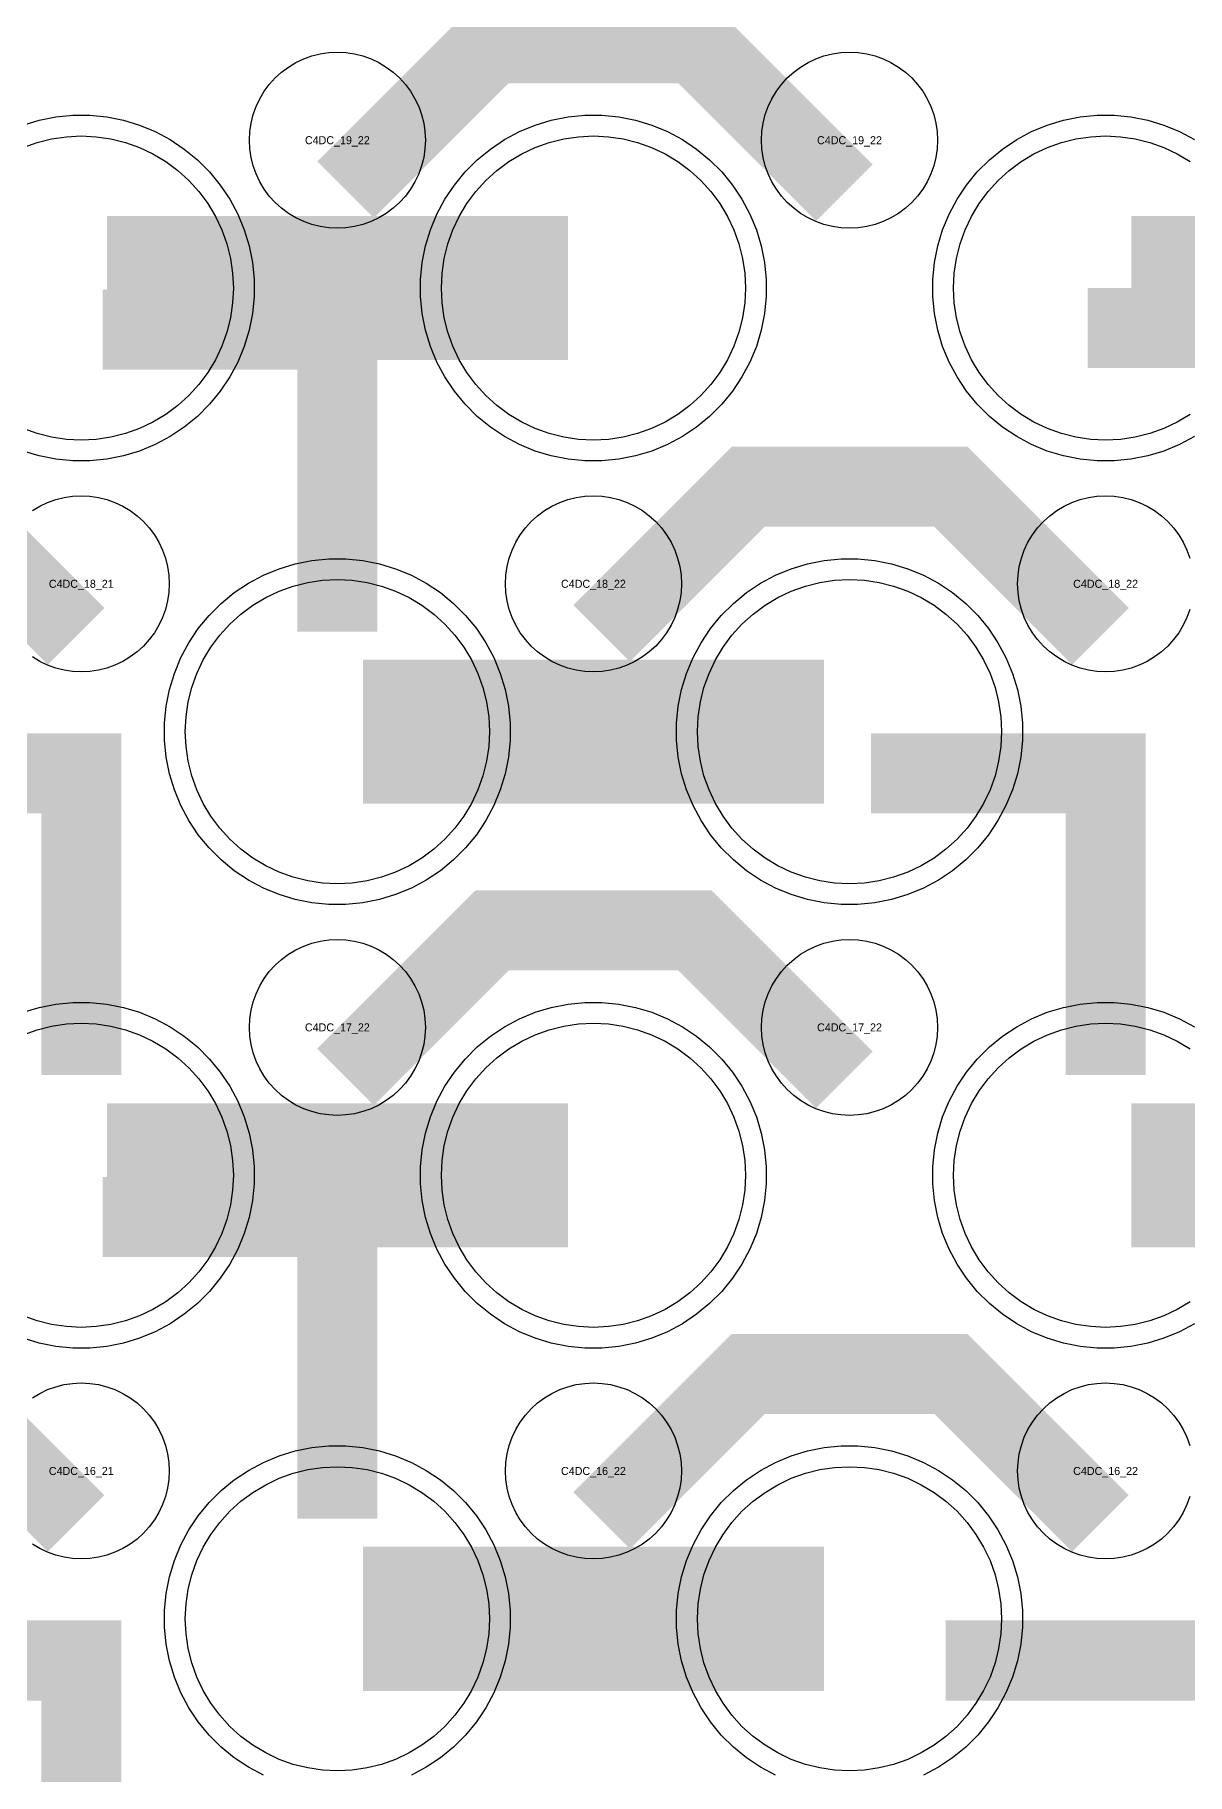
# Model space of a CAD drawing. Extents: x -11880 to 11880, y -14992 to 14992.
# Drawn here: x -5055 to -4694, y -12671 to -12128 of the extents above; entities that cross this region are included whole.
import ezdxf
from ezdxf.enums import TextEntityAlignment as Align

# ---------------------------------------------------------------- set-up
doc = ezdxf.new("R2010")
doc.units = 0
doc.header["$MEASUREMENT"] = 0
for name, color, linetype in [('GDS_775_DT_237', 138, 'CONTINUOUS'), ('RDL1_FS', 34, 'CONTINUOUS'), ('RDL_BS', 160, 'CONTINUOUS')]:
    doc.layers.add(name, color=color, linetype=linetype)

msp = doc.modelspace()

# ---------------------------------------------------------------- linework, layer by layer
at = {"layer": 'RDL1_FS', "color": 240, "true_color": 0xed1f24}
for points in [[(-5058.181, -12162.953), (-5053.791, -12161.381), (-5049.268, -12160.249), (-5044.657, -12159.565), (-5040, -12159.336), (-5035.343, -12159.565), (-5030.732, -12160.249), (-5026.209, -12161.381), (-5021.819, -12162.953), (-5017.605, -12164.945), (-5013.605, -12167.343), (-5009.86, -12170.121), (-5006.406, -12173.251), (-5003.276, -12176.705), (-5000.498, -12180.45), (-4998.1, -12184.45), (-4996.108, -12188.664), (-4994.536, -12193.054), (-4993.404, -12197.577), (-4992.72, -12202.188), (-4992.491, -12206.845), (-4992.72, -12211.502), (-4993.404, -12216.113), (-4994.536, -12220.636), (-4996.108, -12225.026), (-4998.1, -12229.24), (-5000.498, -12233.24), (-5003.276, -12236.985), (-5006.406, -12240.439), (-5009.86, -12243.569), (-5013.605, -12246.347), (-5017.605, -12248.745), (-5021.819, -12250.737), (-5026.209, -12252.309), (-5030.732, -12253.441), (-5035.343, -12254.125), (-5040, -12254.354), (-5044.657, -12254.125), (-5049.268, -12253.441), (-5053.791, -12252.309), (-5058.181, -12250.737)], [(-4693.605, -12523.477), (-4697.605, -12525.875), (-4701.819, -12527.867), (-4706.209, -12529.439), (-4710.732, -12530.571), (-4715.343, -12531.255), (-4720, -12531.484), (-4724.657, -12531.255), (-4729.268, -12530.571), (-4733.791, -12529.439), (-4738.181, -12527.867), (-4742.395, -12525.875), (-4746.395, -12523.477), (-4750.14, -12520.699), (-4753.594, -12517.569), (-4756.724, -12514.115), (-4759.502, -12510.37), (-4761.9, -12506.37), (-4763.892, -12502.156), (-4765.464, -12497.766), (-4766.596, -12493.243), (-4767.28, -12488.632), (-4767.509, -12483.975), (-4767.28, -12479.318), (-4766.596, -12474.707), (-4765.464, -12470.184), (-4763.892, -12465.794), (-4761.9, -12461.58), (-4759.502, -12457.58), (-4756.724, -12453.835), (-4753.594, -12450.381), (-4750.14, -12447.251), (-4746.395, -12444.473), (-4742.395, -12442.075), (-4738.181, -12440.083), (-4733.791, -12438.511), (-4729.268, -12437.379), (-4724.657, -12436.695), (-4720, -12436.466), (-4715.343, -12436.695), (-4710.732, -12437.379), (-4706.209, -12438.511), (-4701.819, -12440.083), (-4697.605, -12442.075), (-4693.605, -12444.473)]]:
    msp.add_lwpolyline(points, dxfattribs=at)
for points in [[(-4880, -12254.354), (-4884.657, -12254.125), (-4889.268, -12253.441), (-4893.791, -12252.309), (-4898.181, -12250.737), (-4902.395, -12248.745), (-4906.395, -12246.347), (-4910.14, -12243.569), (-4913.594, -12240.439), (-4916.724, -12236.985), (-4919.502, -12233.24), (-4921.9, -12229.24), (-4923.892, -12225.026), (-4925.464, -12220.636), (-4926.596, -12216.113), (-4927.28, -12211.502), (-4927.509, -12206.845), (-4927.28, -12202.188), (-4926.596, -12197.577), (-4925.464, -12193.054), (-4923.892, -12188.664), (-4921.9, -12184.45), (-4919.502, -12180.45), (-4916.724, -12176.705), (-4913.594, -12173.251), (-4910.14, -12170.121), (-4906.395, -12167.343), (-4902.395, -12164.945), (-4898.181, -12162.953), (-4893.791, -12161.381), (-4889.268, -12160.249), (-4884.657, -12159.565), (-4880, -12159.336), (-4875.343, -12159.565), (-4870.732, -12160.249), (-4866.209, -12161.381), (-4861.819, -12162.953), (-4857.605, -12164.945), (-4853.605, -12167.343), (-4849.86, -12170.121), (-4846.406, -12173.251), (-4843.276, -12176.705), (-4840.498, -12180.45), (-4838.1, -12184.45), (-4836.108, -12188.664), (-4834.536, -12193.054), (-4833.404, -12197.577), (-4832.72, -12202.188), (-4832.491, -12206.845), (-4832.72, -12211.502), (-4833.404, -12216.113), (-4834.536, -12220.636), (-4836.108, -12225.026), (-4838.1, -12229.24), (-4840.498, -12233.24), (-4843.276, -12236.985), (-4846.406, -12240.439), (-4849.86, -12243.569), (-4853.605, -12246.347), (-4857.605, -12248.745), (-4861.819, -12250.737), (-4866.209, -12252.309), (-4870.732, -12253.441), (-4875.343, -12254.125)], [(-4960, -12392.919), (-4964.657, -12392.69), (-4969.268, -12392.006), (-4973.791, -12390.874), (-4978.181, -12389.302), (-4982.395, -12387.31), (-4986.395, -12384.912), (-4990.14, -12382.134), (-4993.594, -12379.004), (-4996.724, -12375.55), (-4999.502, -12371.805), (-5001.9, -12367.805), (-5003.892, -12363.591), (-5005.464, -12359.201), (-5006.596, -12354.678), (-5007.28, -12350.067), (-5007.509, -12345.41), (-5007.28, -12340.753), (-5006.596, -12336.142), (-5005.464, -12331.619), (-5003.892, -12327.229), (-5001.9, -12323.015), (-4999.502, -12319.015), (-4996.724, -12315.27), (-4993.594, -12311.816), (-4990.14, -12308.686), (-4986.395, -12305.908), (-4982.395, -12303.51), (-4978.181, -12301.518), (-4973.791, -12299.946), (-4969.268, -12298.814), (-4964.657, -12298.13), (-4960, -12297.901), (-4955.343, -12298.13), (-4950.732, -12298.814), (-4946.209, -12299.946), (-4941.819, -12301.518), (-4937.605, -12303.51), (-4933.605, -12305.908), (-4929.86, -12308.686), (-4926.406, -12311.816), (-4923.276, -12315.27), (-4920.498, -12319.015), (-4918.1, -12323.015), (-4916.108, -12327.229), (-4914.536, -12331.619), (-4913.404, -12336.142), (-4912.72, -12340.753), (-4912.491, -12345.41), (-4912.72, -12350.067), (-4913.404, -12354.678), (-4914.536, -12359.201), (-4916.108, -12363.591), (-4918.1, -12367.805), (-4920.498, -12371.805), (-4923.276, -12375.55), (-4926.406, -12379.004), (-4929.86, -12382.134), (-4933.605, -12384.912), (-4937.605, -12387.31), (-4941.819, -12389.302), (-4946.209, -12390.874), (-4950.732, -12392.006), (-4955.343, -12392.69)], [(-4800, -12392.919), (-4804.657, -12392.69), (-4809.268, -12392.006), (-4813.791, -12390.874), (-4818.181, -12389.302), (-4822.395, -12387.31), (-4826.395, -12384.912), (-4830.14, -12382.134), (-4833.594, -12379.004), (-4836.724, -12375.55), (-4839.502, -12371.805), (-4841.9, -12367.805), (-4843.892, -12363.591), (-4845.464, -12359.201), (-4846.596, -12354.678), (-4847.28, -12350.067), (-4847.509, -12345.41), (-4847.28, -12340.753), (-4846.596, -12336.142), (-4845.464, -12331.619), (-4843.892, -12327.229), (-4841.9, -12323.015), (-4839.502, -12319.015), (-4836.724, -12315.27), (-4833.594, -12311.816), (-4830.14, -12308.686), (-4826.395, -12305.908), (-4822.395, -12303.51), (-4818.181, -12301.518), (-4813.791, -12299.946), (-4809.268, -12298.814), (-4804.657, -12298.13), (-4800, -12297.901), (-4795.343, -12298.13), (-4790.732, -12298.814), (-4786.209, -12299.946), (-4781.819, -12301.518), (-4777.605, -12303.51), (-4773.605, -12305.908), (-4769.86, -12308.686), (-4766.406, -12311.816), (-4763.276, -12315.27), (-4760.498, -12319.015), (-4758.1, -12323.015), (-4756.108, -12327.229), (-4754.536, -12331.619), (-4753.404, -12336.142), (-4752.72, -12340.753), (-4752.491, -12345.41), (-4752.72, -12350.067), (-4753.404, -12354.678), (-4754.536, -12359.201), (-4756.108, -12363.591), (-4758.1, -12367.805), (-4760.498, -12371.805), (-4763.276, -12375.55), (-4766.406, -12379.004), (-4769.86, -12382.134), (-4773.605, -12384.912), (-4777.605, -12387.31), (-4781.819, -12389.302), (-4786.209, -12390.874), (-4790.732, -12392.006), (-4795.343, -12392.69)]]:
    msp.add_lwpolyline(points, close=True, dxfattribs=at)
at = {"layer": 'RDL1_FS'}
for points in [[(-4693.605, -12246.347), (-4697.605, -12248.745), (-4701.819, -12250.737), (-4706.209, -12252.309), (-4710.732, -12253.441), (-4715.343, -12254.125), (-4720, -12254.354), (-4724.657, -12254.125), (-4729.268, -12253.441), (-4733.791, -12252.309), (-4738.181, -12250.737), (-4742.395, -12248.745), (-4746.395, -12246.347), (-4750.14, -12243.569), (-4753.594, -12240.439), (-4756.724, -12236.985), (-4759.502, -12233.24), (-4761.9, -12229.24), (-4763.892, -12225.026), (-4765.464, -12220.636), (-4766.596, -12216.113), (-4767.28, -12211.502), (-4767.509, -12206.845), (-4767.28, -12202.188), (-4766.596, -12197.577), (-4765.464, -12193.054), (-4763.892, -12188.664), (-4761.9, -12184.45), (-4759.502, -12180.45), (-4756.724, -12176.705), (-4753.594, -12173.251), (-4750.14, -12170.121), (-4746.395, -12167.343), (-4742.395, -12164.945), (-4738.181, -12162.953), (-4733.791, -12161.381), (-4729.268, -12160.249), (-4724.657, -12159.565), (-4720, -12159.336), (-4715.343, -12159.565), (-4710.732, -12160.249), (-4706.209, -12161.381), (-4701.819, -12162.953), (-4697.605, -12164.945), (-4693.605, -12167.343)], [(-5058.181, -12440.083), (-5053.791, -12438.511), (-5049.268, -12437.379), (-5044.657, -12436.695), (-5040, -12436.466), (-5035.343, -12436.695), (-5030.732, -12437.379), (-5026.209, -12438.511), (-5021.819, -12440.083), (-5017.605, -12442.075), (-5013.605, -12444.473), (-5009.86, -12447.251), (-5006.406, -12450.381), (-5003.276, -12453.835), (-5000.498, -12457.58), (-4998.1, -12461.58), (-4996.108, -12465.794), (-4994.536, -12470.184), (-4993.404, -12474.707), (-4992.72, -12479.318), (-4992.491, -12483.975), (-4992.72, -12488.632), (-4993.404, -12493.243), (-4994.536, -12497.766), (-4996.108, -12502.156), (-4998.1, -12506.37), (-5000.498, -12510.37), (-5003.276, -12514.115), (-5006.406, -12517.569), (-5009.86, -12520.699), (-5013.605, -12523.477), (-5017.605, -12525.875), (-5021.819, -12527.867), (-5026.209, -12529.439), (-5030.732, -12530.571), (-5035.343, -12531.255), (-5040, -12531.484), (-5044.657, -12531.255), (-5049.268, -12530.571), (-5053.791, -12529.439), (-5058.181, -12527.867)]]:
    msp.add_lwpolyline(points, dxfattribs=at)
at = {"layer": 'RDL1_FS', "color": 240, "true_color": 0xed1f24}
for points in [[(-5031.998, -12206.845, 45, 45, 0), (-4959.998, -12206.845, 45, 45, 0)], [(-4959.998, -12206.845, 45, 45, 0), (-4887.998, -12206.845, 45, 45, 0)], [(-4951.998, -12345.41, 45, 45, 0), (-4879.998, -12345.41, 45, 45, 0)], [(-4879.998, -12345.41, 45, 45, 0), (-4807.998, -12345.41, 45, 45, 0)], [(-4711.998, -12483.975, 45, 45, 0), (-4639.998, -12483.975, 45, 45, 0)]]:
    msp.add_lwpolyline(points, format="xyseb", dxfattribs=at)
at = {"layer": 'RDL1_FS'}
for points in [[(-4711.998, -12206.845, 45, 45, 0), (-4639.998, -12206.845, 45, 45, 0)], [(-5031.998, -12483.975, 45, 45, 0), (-4959.998, -12483.975, 45, 45, 0)], [(-4959.998, -12483.975, 45, 45, 0), (-4887.998, -12483.975, 45, 45, 0)], [(-4951.998, -12622.54, 45, 45, 0), (-4879.998, -12622.54, 45, 45, 0)], [(-4879.998, -12622.54, 45, 45, 0), (-4807.998, -12622.54, 45, 45, 0)]]:
    msp.add_lwpolyline(points, format="xyseb", dxfattribs=at)
for points in [[(-4880, -12531.484), (-4884.657, -12531.255), (-4889.268, -12530.571), (-4893.791, -12529.439), (-4898.181, -12527.867), (-4902.395, -12525.875), (-4906.395, -12523.477), (-4910.14, -12520.699), (-4913.594, -12517.569), (-4916.724, -12514.115), (-4919.502, -12510.37), (-4921.9, -12506.37), (-4923.892, -12502.156), (-4925.464, -12497.766), (-4926.596, -12493.243), (-4927.28, -12488.632), (-4927.509, -12483.975), (-4927.28, -12479.318), (-4926.596, -12474.707), (-4925.464, -12470.184), (-4923.892, -12465.794), (-4921.9, -12461.58), (-4919.502, -12457.58), (-4916.724, -12453.835), (-4913.594, -12450.381), (-4910.14, -12447.251), (-4906.395, -12444.473), (-4902.395, -12442.075), (-4898.181, -12440.083), (-4893.791, -12438.511), (-4889.268, -12437.379), (-4884.657, -12436.695), (-4880, -12436.466), (-4875.343, -12436.695), (-4870.732, -12437.379), (-4866.209, -12438.511), (-4861.819, -12440.083), (-4857.605, -12442.075), (-4853.605, -12444.473), (-4849.86, -12447.251), (-4846.406, -12450.381), (-4843.276, -12453.835), (-4840.498, -12457.58), (-4838.1, -12461.58), (-4836.108, -12465.794), (-4834.536, -12470.184), (-4833.404, -12474.707), (-4832.72, -12479.318), (-4832.491, -12483.975), (-4832.72, -12488.632), (-4833.404, -12493.243), (-4834.536, -12497.766), (-4836.108, -12502.156), (-4838.1, -12506.37), (-4840.498, -12510.37), (-4843.276, -12514.115), (-4846.406, -12517.569), (-4849.86, -12520.699), (-4853.605, -12523.477), (-4857.605, -12525.875), (-4861.819, -12527.867), (-4866.209, -12529.439), (-4870.732, -12530.571), (-4875.343, -12531.255)], [(-4960, -12670.049), (-4964.657, -12669.82), (-4969.268, -12669.136), (-4973.791, -12668.004), (-4978.181, -12666.432), (-4982.395, -12664.44), (-4986.395, -12662.042), (-4990.14, -12659.264), (-4993.594, -12656.134), (-4996.724, -12652.68), (-4999.502, -12648.935), (-5001.9, -12644.935), (-5003.892, -12640.721), (-5005.464, -12636.331), (-5006.596, -12631.808), (-5007.28, -12627.197), (-5007.509, -12622.54), (-5007.28, -12617.883), (-5006.596, -12613.272), (-5005.464, -12608.749), (-5003.892, -12604.359), (-5001.9, -12600.145), (-4999.502, -12596.145), (-4996.724, -12592.4), (-4993.594, -12588.946), (-4990.14, -12585.816), (-4986.395, -12583.038), (-4982.395, -12580.64), (-4978.181, -12578.648), (-4973.791, -12577.076), (-4969.268, -12575.944), (-4964.657, -12575.26), (-4960, -12575.031), (-4955.343, -12575.26), (-4950.732, -12575.944), (-4946.209, -12577.076), (-4941.819, -12578.648), (-4937.605, -12580.64), (-4933.605, -12583.038), (-4929.86, -12585.816), (-4926.406, -12588.946), (-4923.276, -12592.4), (-4920.498, -12596.145), (-4918.1, -12600.145), (-4916.108, -12604.359), (-4914.536, -12608.749), (-4913.404, -12613.272), (-4912.72, -12617.883), (-4912.491, -12622.54), (-4912.72, -12627.197), (-4913.404, -12631.808), (-4914.536, -12636.331), (-4916.108, -12640.721), (-4918.1, -12644.935), (-4920.498, -12648.935), (-4923.276, -12652.68), (-4926.406, -12656.134), (-4929.86, -12659.264), (-4933.605, -12662.042), (-4937.605, -12664.44), (-4941.819, -12666.432), (-4946.209, -12668.004), (-4950.732, -12669.136), (-4955.343, -12669.82)], [(-4800, -12670.049), (-4804.657, -12669.82), (-4809.268, -12669.136), (-4813.791, -12668.004), (-4818.181, -12666.432), (-4822.395, -12664.44), (-4826.395, -12662.042), (-4830.14, -12659.264), (-4833.594, -12656.134), (-4836.724, -12652.68), (-4839.502, -12648.935), (-4841.9, -12644.935), (-4843.892, -12640.721), (-4845.464, -12636.331), (-4846.596, -12631.808), (-4847.28, -12627.197), (-4847.509, -12622.54), (-4847.28, -12617.883), (-4846.596, -12613.272), (-4845.464, -12608.749), (-4843.892, -12604.359), (-4841.9, -12600.145), (-4839.502, -12596.145), (-4836.724, -12592.4), (-4833.594, -12588.946), (-4830.14, -12585.816), (-4826.395, -12583.038), (-4822.395, -12580.64), (-4818.181, -12578.648), (-4813.791, -12577.076), (-4809.268, -12575.944), (-4804.657, -12575.26), (-4800, -12575.031), (-4795.343, -12575.26), (-4790.732, -12575.944), (-4786.209, -12577.076), (-4781.819, -12578.648), (-4777.605, -12580.64), (-4773.605, -12583.038), (-4769.86, -12585.816), (-4766.406, -12588.946), (-4763.276, -12592.4), (-4760.498, -12596.145), (-4758.1, -12600.145), (-4756.108, -12604.359), (-4754.536, -12608.749), (-4753.404, -12613.272), (-4752.72, -12617.883), (-4752.491, -12622.54), (-4752.72, -12627.197), (-4753.404, -12631.808), (-4754.536, -12636.331), (-4756.108, -12640.721), (-4758.1, -12644.935), (-4760.498, -12648.935), (-4763.276, -12652.68), (-4766.406, -12656.134), (-4769.86, -12659.264), (-4773.605, -12662.042), (-4777.605, -12664.44), (-4781.819, -12666.432), (-4786.209, -12668.004), (-4790.732, -12669.136), (-4795.343, -12669.82)]]:
    msp.add_lwpolyline(points, close=True, dxfattribs=at)
at = {"layer": 'RDL_BS'}
for points in [[(-4957.438, -12176.159, 25, 25, 0), (-4911.623, -12130.344, 25, 25, 0), (-4878.07, -12130.344, 25, 25, 0)], [(-4801.599, -12177.058, 25, 25, 0), (-4848.313, -12130.344, 25, 25, 0), (-4878.071, -12130.344, 25, 25, 0)], [(-4725.603, -12219.345, 25, 25, 0), (-4547.5, -12219.345, 25, 25, 0)], [(-5041.599, -12315.623, 25, 25, 0), (-5088.313, -12268.909, 25, 25, 0), (-5118.071, -12268.909, 25, 25, 0)], [(-4877.438, -12314.724, 25, 25, 0), (-4831.623, -12268.909, 25, 25, 0), (-4798.07, -12268.909, 25, 25, 0)], [(-4721.599, -12315.623, 25, 25, 0), (-4768.313, -12268.909, 25, 25, 0), (-4798.071, -12268.909, 25, 25, 0)], [(-5040, -12452.7, 25, 25, 0), (-5040, -12345.923, 25, 25, 0)], [(-5027.5, -12358.423, 25, 25, 0), (-5113.333, -12358.423, 25, 25, 0)], [(-5040, -12376.392, 25, 25, 0), (-5040, -12422.012, 25, 25, 0)], [(-4957.438, -12453.289, 25, 25, 0), (-4911.623, -12407.474, 25, 25, 0), (-4878.07, -12407.474, 25, 25, 0)], [(-4801.599, -12454.188, 25, 25, 0), (-4848.313, -12407.474, 25, 25, 0), (-4878.071, -12407.474, 25, 25, 0)], [(-4960, -12591.265, 25, 25, 0), (-4960, -12484.488, 25, 25, 0)], [(-4947.5, -12496.988, 25, 25, 0), (-5033.333, -12496.988, 25, 25, 0)], [(-4987.056, -12496.988, 25, 25, 0), (-5028.26, -12496.988, 25, 25, 0)], [(-4960, -12514.957, 25, 25, 0), (-4960, -12560.577, 25, 25, 0)], [(-5041.599, -12592.753, 25, 25, 0), (-5088.313, -12546.039, 25, 25, 0), (-5118.071, -12546.039, 25, 25, 0)], [(-4877.438, -12591.854, 25, 25, 0), (-4831.623, -12546.039, 25, 25, 0), (-4798.07, -12546.039, 25, 25, 0)], [(-4721.599, -12592.753, 25, 25, 0), (-4768.313, -12546.039, 25, 25, 0), (-4798.071, -12546.039, 25, 25, 0)], [(-5040, -12729.83, 25, 25, 0), (-5040, -12623.053, 25, 25, 0)], [(-5027.5, -12635.553, 25, 25, 0), (-5113.333, -12635.553, 25, 25, 0)], [(-4769.984, -12635.553, 25, 25, 0), (-4660.719, -12635.553, 25, 25, 0)], [(-5040, -12653.522, 25, 25, 0), (-5040, -12699.142, 25, 25, 0)]]:
    msp.add_lwpolyline(points, format="xyseb", dxfattribs=at)
for points in [[(-4960, -12188.151), (-4962.693, -12188.019), (-4965.365, -12187.623), (-4967.984, -12186.966), (-4970.519, -12186.059), (-4972.956, -12184.907), (-4975.28, -12183.514), (-4977.443, -12181.911), (-4979.442, -12180.099), (-4981.254, -12178.1), (-4982.857, -12175.937), (-4984.25, -12173.613), (-4985.402, -12171.176), (-4986.309, -12168.641), (-4986.966, -12166.022), (-4987.362, -12163.35), (-4987.494, -12160.657), (-4987.362, -12157.964), (-4986.966, -12155.292), (-4986.309, -12152.673), (-4985.402, -12150.138), (-4984.25, -12147.701), (-4982.857, -12145.377), (-4981.254, -12143.214), (-4979.442, -12141.215), (-4977.443, -12139.403), (-4975.28, -12137.8), (-4972.956, -12136.407), (-4970.519, -12135.255), (-4967.984, -12134.348), (-4965.365, -12133.691), (-4962.693, -12133.295), (-4960, -12133.163), (-4957.307, -12133.295), (-4954.635, -12133.691), (-4952.016, -12134.348), (-4949.481, -12135.255), (-4947.044, -12136.407), (-4944.72, -12137.8), (-4942.557, -12139.403), (-4940.558, -12141.215), (-4938.746, -12143.214), (-4937.143, -12145.377), (-4935.75, -12147.701), (-4934.598, -12150.138), (-4933.691, -12152.673), (-4933.034, -12155.292), (-4932.638, -12157.964), (-4932.506, -12160.657), (-4932.638, -12163.35), (-4933.034, -12166.022), (-4933.691, -12168.641), (-4934.598, -12171.176), (-4935.75, -12173.613), (-4937.143, -12175.937), (-4938.746, -12178.1), (-4940.558, -12180.099), (-4942.557, -12181.911), (-4944.72, -12183.514), (-4947.044, -12184.907), (-4949.481, -12186.059), (-4952.016, -12186.966), (-4954.635, -12187.623), (-4957.307, -12188.019)], [(-4800, -12188.151), (-4802.693, -12188.019), (-4805.365, -12187.623), (-4807.984, -12186.966), (-4810.519, -12186.059), (-4812.956, -12184.907), (-4815.28, -12183.514), (-4817.443, -12181.911), (-4819.442, -12180.099), (-4821.254, -12178.1), (-4822.857, -12175.937), (-4824.25, -12173.613), (-4825.402, -12171.176), (-4826.309, -12168.641), (-4826.966, -12166.022), (-4827.362, -12163.35), (-4827.494, -12160.657), (-4827.362, -12157.964), (-4826.966, -12155.292), (-4826.309, -12152.673), (-4825.402, -12150.138), (-4824.25, -12147.701), (-4822.857, -12145.377), (-4821.254, -12143.214), (-4819.442, -12141.215), (-4817.443, -12139.403), (-4815.28, -12137.8), (-4812.956, -12136.407), (-4810.519, -12135.255), (-4807.984, -12134.348), (-4805.365, -12133.691), (-4802.693, -12133.295), (-4800, -12133.163), (-4797.307, -12133.295), (-4794.635, -12133.691), (-4792.016, -12134.348), (-4789.481, -12135.255), (-4787.044, -12136.407), (-4784.72, -12137.8), (-4782.557, -12139.403), (-4780.558, -12141.215), (-4778.746, -12143.214), (-4777.143, -12145.377), (-4775.75, -12147.701), (-4774.598, -12150.138), (-4773.691, -12152.673), (-4773.034, -12155.292), (-4772.638, -12157.964), (-4772.506, -12160.657), (-4772.638, -12163.35), (-4773.034, -12166.022), (-4773.691, -12168.641), (-4774.598, -12171.176), (-4775.75, -12173.613), (-4777.143, -12175.937), (-4778.746, -12178.1), (-4780.558, -12180.099), (-4782.557, -12181.911), (-4784.72, -12183.514), (-4787.044, -12184.907), (-4789.481, -12186.059), (-4792.016, -12186.966), (-4794.635, -12187.623), (-4797.307, -12188.019)], [(-4880, -12326.716), (-4882.693, -12326.584), (-4885.365, -12326.188), (-4887.984, -12325.531), (-4890.519, -12324.624), (-4892.956, -12323.472), (-4895.28, -12322.079), (-4897.443, -12320.476), (-4899.442, -12318.664), (-4901.254, -12316.665), (-4902.857, -12314.502), (-4904.25, -12312.178), (-4905.402, -12309.741), (-4906.309, -12307.206), (-4906.966, -12304.587), (-4907.362, -12301.915), (-4907.494, -12299.222), (-4907.362, -12296.529), (-4906.966, -12293.857), (-4906.309, -12291.238), (-4905.402, -12288.703), (-4904.25, -12286.266), (-4902.857, -12283.942), (-4901.254, -12281.779), (-4899.442, -12279.78), (-4897.443, -12277.968), (-4895.28, -12276.365), (-4892.956, -12274.972), (-4890.519, -12273.82), (-4887.984, -12272.913), (-4885.365, -12272.256), (-4882.693, -12271.86), (-4880, -12271.728), (-4877.307, -12271.86), (-4874.635, -12272.256), (-4872.016, -12272.913), (-4869.481, -12273.82), (-4867.044, -12274.972), (-4864.72, -12276.365), (-4862.557, -12277.968), (-4860.558, -12279.78), (-4858.746, -12281.779), (-4857.143, -12283.942), (-4855.75, -12286.266), (-4854.598, -12288.703), (-4853.691, -12291.238), (-4853.034, -12293.857), (-4852.638, -12296.529), (-4852.506, -12299.222), (-4852.638, -12301.915), (-4853.034, -12304.587), (-4853.691, -12307.206), (-4854.598, -12309.741), (-4855.75, -12312.178), (-4857.143, -12314.502), (-4858.746, -12316.665), (-4860.558, -12318.664), (-4862.557, -12320.476), (-4864.72, -12322.079), (-4867.044, -12323.472), (-4869.481, -12324.624), (-4872.016, -12325.531), (-4874.635, -12326.188), (-4877.307, -12326.584)], [(-4960, -12465.281), (-4962.693, -12465.149), (-4965.365, -12464.753), (-4967.984, -12464.096), (-4970.519, -12463.189), (-4972.956, -12462.037), (-4975.28, -12460.644), (-4977.443, -12459.041), (-4979.442, -12457.229), (-4981.254, -12455.23), (-4982.857, -12453.067), (-4984.25, -12450.743), (-4985.402, -12448.306), (-4986.309, -12445.771), (-4986.966, -12443.152), (-4987.362, -12440.48), (-4987.494, -12437.787), (-4987.362, -12435.094), (-4986.966, -12432.422), (-4986.309, -12429.803), (-4985.402, -12427.268), (-4984.25, -12424.831), (-4982.857, -12422.507), (-4981.254, -12420.344), (-4979.442, -12418.345), (-4977.443, -12416.533), (-4975.28, -12414.93), (-4972.956, -12413.537), (-4970.519, -12412.385), (-4967.984, -12411.478), (-4965.365, -12410.821), (-4962.693, -12410.425), (-4960, -12410.293), (-4957.307, -12410.425), (-4954.635, -12410.821), (-4952.016, -12411.478), (-4949.481, -12412.385), (-4947.044, -12413.537), (-4944.72, -12414.93), (-4942.557, -12416.533), (-4940.558, -12418.345), (-4938.746, -12420.344), (-4937.143, -12422.507), (-4935.75, -12424.831), (-4934.598, -12427.268), (-4933.691, -12429.803), (-4933.034, -12432.422), (-4932.638, -12435.094), (-4932.506, -12437.787), (-4932.638, -12440.48), (-4933.034, -12443.152), (-4933.691, -12445.771), (-4934.598, -12448.306), (-4935.75, -12450.743), (-4937.143, -12453.067), (-4938.746, -12455.23), (-4940.558, -12457.229), (-4942.557, -12459.041), (-4944.72, -12460.644), (-4947.044, -12462.037), (-4949.481, -12463.189), (-4952.016, -12464.096), (-4954.635, -12464.753), (-4957.307, -12465.149)], [(-4800, -12465.281), (-4802.693, -12465.149), (-4805.365, -12464.753), (-4807.984, -12464.096), (-4810.519, -12463.189), (-4812.956, -12462.037), (-4815.28, -12460.644), (-4817.443, -12459.041), (-4819.442, -12457.229), (-4821.254, -12455.23), (-4822.857, -12453.067), (-4824.25, -12450.743), (-4825.402, -12448.306), (-4826.309, -12445.771), (-4826.966, -12443.152), (-4827.362, -12440.48), (-4827.494, -12437.787), (-4827.362, -12435.094), (-4826.966, -12432.422), (-4826.309, -12429.803), (-4825.402, -12427.268), (-4824.25, -12424.831), (-4822.857, -12422.507), (-4821.254, -12420.344), (-4819.442, -12418.345), (-4817.443, -12416.533), (-4815.28, -12414.93), (-4812.956, -12413.537), (-4810.519, -12412.385), (-4807.984, -12411.478), (-4805.365, -12410.821), (-4802.693, -12410.425), (-4800, -12410.293), (-4797.307, -12410.425), (-4794.635, -12410.821), (-4792.016, -12411.478), (-4789.481, -12412.385), (-4787.044, -12413.537), (-4784.72, -12414.93), (-4782.557, -12416.533), (-4780.558, -12418.345), (-4778.746, -12420.344), (-4777.143, -12422.507), (-4775.75, -12424.831), (-4774.598, -12427.268), (-4773.691, -12429.803), (-4773.034, -12432.422), (-4772.638, -12435.094), (-4772.506, -12437.787), (-4772.638, -12440.48), (-4773.034, -12443.152), (-4773.691, -12445.771), (-4774.598, -12448.306), (-4775.75, -12450.743), (-4777.143, -12453.067), (-4778.746, -12455.23), (-4780.558, -12457.229), (-4782.557, -12459.041), (-4784.72, -12460.644), (-4787.044, -12462.037), (-4789.481, -12463.189), (-4792.016, -12464.096), (-4794.635, -12464.753), (-4797.307, -12465.149)], [(-4882.644, -12537.975), (-4887.938, -12537.458), (-4893.165, -12536.412), (-4898.205, -12534.881), (-4903.115, -12532.85), (-4907.777, -12530.358), (-4912.191, -12527.411), (-4916.292, -12524.049), (-4920.074, -12520.267), (-4923.436, -12516.166), (-4926.383, -12511.752), (-4928.875, -12507.09), (-4930.906, -12502.18), (-4932.437, -12497.14), (-4933.483, -12491.913), (-4934, -12486.619), (-4934, -12481.331), (-4933.483, -12476.037), (-4932.437, -12470.81), (-4930.906, -12465.77), (-4928.875, -12460.86), (-4926.383, -12456.198), (-4923.436, -12451.784), (-4920.074, -12447.683), (-4916.292, -12443.901), (-4912.191, -12440.539), (-4907.777, -12437.592), (-4903.115, -12435.1), (-4898.205, -12433.069), (-4893.165, -12431.538), (-4887.938, -12430.492), (-4882.644, -12429.975), (-4877.356, -12429.975), (-4872.062, -12430.492), (-4866.835, -12431.538), (-4861.795, -12433.069), (-4856.885, -12435.1), (-4852.223, -12437.592), (-4847.809, -12440.539), (-4843.708, -12443.901), (-4839.926, -12447.683), (-4836.564, -12451.784), (-4833.617, -12456.198), (-4831.125, -12460.86), (-4829.094, -12465.77), (-4827.563, -12470.81), (-4826.517, -12476.037), (-4826, -12481.331), (-4826, -12486.619), (-4826.517, -12491.913), (-4827.563, -12497.14), (-4829.094, -12502.18), (-4831.125, -12507.09), (-4833.617, -12511.752), (-4836.564, -12516.166), (-4839.926, -12520.267), (-4843.708, -12524.049), (-4847.809, -12527.411), (-4852.223, -12530.358), (-4856.885, -12532.85), (-4861.795, -12534.881), (-4866.835, -12536.412), (-4872.062, -12537.458), (-4877.356, -12537.975)], [(-4880, -12603.846), (-4882.693, -12603.714), (-4885.365, -12603.318), (-4887.984, -12602.661), (-4890.519, -12601.754), (-4892.956, -12600.602), (-4895.28, -12599.209), (-4897.443, -12597.606), (-4899.442, -12595.794), (-4901.254, -12593.795), (-4902.857, -12591.632), (-4904.25, -12589.308), (-4905.402, -12586.871), (-4906.309, -12584.336), (-4906.966, -12581.717), (-4907.362, -12579.045), (-4907.494, -12576.352), (-4907.362, -12573.659), (-4906.966, -12570.987), (-4906.309, -12568.368), (-4905.402, -12565.833), (-4904.25, -12563.396), (-4902.857, -12561.072), (-4901.254, -12558.909), (-4899.442, -12556.91), (-4897.443, -12555.098), (-4895.28, -12553.495), (-4892.956, -12552.102), (-4890.519, -12550.95), (-4887.984, -12550.043), (-4885.365, -12549.386), (-4882.693, -12548.99), (-4880, -12548.858), (-4877.307, -12548.99), (-4874.635, -12549.386), (-4872.016, -12550.043), (-4869.481, -12550.95), (-4867.044, -12552.102), (-4864.72, -12553.495), (-4862.557, -12555.098), (-4860.558, -12556.91), (-4858.746, -12558.909), (-4857.143, -12561.072), (-4855.75, -12563.396), (-4854.598, -12565.833), (-4853.691, -12568.368), (-4853.034, -12570.987), (-4852.638, -12573.659), (-4852.506, -12576.352), (-4852.638, -12579.045), (-4853.034, -12581.717), (-4853.691, -12584.336), (-4854.598, -12586.871), (-4855.75, -12589.308), (-4857.143, -12591.632), (-4858.746, -12593.795), (-4860.558, -12595.794), (-4862.557, -12597.606), (-4864.72, -12599.209), (-4867.044, -12600.602), (-4869.481, -12601.754), (-4872.016, -12602.661), (-4874.635, -12603.318), (-4877.307, -12603.714)]]:
    msp.add_lwpolyline(points, close=True, dxfattribs=at)
at = {"layer": 'RDL_BS', "color": 240, "true_color": 0xed1f24}
for points in [[(-5058.205, -12155.939), (-5053.165, -12154.408), (-5047.938, -12153.362), (-5042.644, -12152.845), (-5037.356, -12152.845), (-5032.062, -12153.362), (-5026.835, -12154.408), (-5021.795, -12155.939), (-5016.885, -12157.97), (-5012.223, -12160.462), (-5007.809, -12163.409), (-5003.708, -12166.771), (-4999.926, -12170.553), (-4996.564, -12174.654), (-4993.617, -12179.068), (-4991.125, -12183.73), (-4989.094, -12188.64), (-4987.563, -12193.68), (-4986.517, -12198.907), (-4986, -12204.201), (-4986, -12209.489), (-4986.517, -12214.783), (-4987.563, -12220.01), (-4989.094, -12225.05), (-4991.125, -12229.96), (-4993.617, -12234.622), (-4996.564, -12239.036), (-4999.926, -12243.137), (-5003.708, -12246.919), (-5007.809, -12250.281), (-5012.223, -12253.228), (-5016.885, -12255.72), (-5021.795, -12257.751), (-5026.835, -12259.282), (-5032.062, -12260.328), (-5037.356, -12260.845), (-5042.644, -12260.845), (-5047.938, -12260.328), (-5053.165, -12259.282), (-5058.205, -12257.751)], [(-4692.223, -12530.358), (-4696.885, -12532.85), (-4701.795, -12534.881), (-4706.835, -12536.412), (-4712.062, -12537.458), (-4717.356, -12537.975), (-4722.644, -12537.975), (-4727.938, -12537.458), (-4733.165, -12536.412), (-4738.205, -12534.881), (-4743.115, -12532.85), (-4747.777, -12530.358), (-4752.191, -12527.411), (-4756.292, -12524.049), (-4760.074, -12520.267), (-4763.436, -12516.166), (-4766.383, -12511.752), (-4768.875, -12507.09), (-4770.906, -12502.18), (-4772.437, -12497.14), (-4773.483, -12491.913), (-4774, -12486.619), (-4774, -12481.331), (-4773.483, -12476.037), (-4772.437, -12470.81), (-4770.906, -12465.77), (-4768.875, -12460.86), (-4766.383, -12456.198), (-4763.436, -12451.784), (-4760.074, -12447.683), (-4756.292, -12443.901), (-4752.191, -12440.539), (-4747.777, -12437.592), (-4743.115, -12435.1), (-4738.205, -12433.069), (-4733.165, -12431.538), (-4727.938, -12430.492), (-4722.644, -12429.975), (-4717.356, -12429.975), (-4712.062, -12430.492), (-4706.835, -12431.538), (-4701.795, -12433.069), (-4696.885, -12435.1), (-4692.223, -12437.592)]]:
    msp.add_lwpolyline(points, dxfattribs=at)
for points in [[(-4882.644, -12260.845), (-4887.938, -12260.328), (-4893.165, -12259.282), (-4898.205, -12257.751), (-4903.115, -12255.72), (-4907.777, -12253.228), (-4912.191, -12250.281), (-4916.292, -12246.919), (-4920.074, -12243.137), (-4923.436, -12239.036), (-4926.383, -12234.622), (-4928.875, -12229.96), (-4930.906, -12225.05), (-4932.437, -12220.01), (-4933.483, -12214.783), (-4934, -12209.489), (-4934, -12204.201), (-4933.483, -12198.907), (-4932.437, -12193.68), (-4930.906, -12188.64), (-4928.875, -12183.73), (-4926.383, -12179.068), (-4923.436, -12174.654), (-4920.074, -12170.553), (-4916.292, -12166.771), (-4912.191, -12163.409), (-4907.777, -12160.462), (-4903.115, -12157.97), (-4898.205, -12155.939), (-4893.165, -12154.408), (-4887.938, -12153.362), (-4882.644, -12152.845), (-4877.356, -12152.845), (-4872.062, -12153.362), (-4866.835, -12154.408), (-4861.795, -12155.939), (-4856.885, -12157.97), (-4852.223, -12160.462), (-4847.809, -12163.409), (-4843.708, -12166.771), (-4839.926, -12170.553), (-4836.564, -12174.654), (-4833.617, -12179.068), (-4831.125, -12183.73), (-4829.094, -12188.64), (-4827.563, -12193.68), (-4826.517, -12198.907), (-4826, -12204.201), (-4826, -12209.489), (-4826.517, -12214.783), (-4827.563, -12220.01), (-4829.094, -12225.05), (-4831.125, -12229.96), (-4833.617, -12234.622), (-4836.564, -12239.036), (-4839.926, -12243.137), (-4843.708, -12246.919), (-4847.809, -12250.281), (-4852.223, -12253.228), (-4856.885, -12255.72), (-4861.795, -12257.751), (-4866.835, -12259.282), (-4872.062, -12260.328), (-4877.356, -12260.845)], [(-4962.644, -12399.41), (-4967.938, -12398.893), (-4973.165, -12397.847), (-4978.205, -12396.316), (-4983.115, -12394.285), (-4987.777, -12391.793), (-4992.191, -12388.846), (-4996.292, -12385.484), (-5000.074, -12381.702), (-5003.436, -12377.601), (-5006.383, -12373.187), (-5008.875, -12368.525), (-5010.906, -12363.615), (-5012.437, -12358.575), (-5013.483, -12353.348), (-5014, -12348.054), (-5014, -12342.766), (-5013.483, -12337.472), (-5012.437, -12332.245), (-5010.906, -12327.205), (-5008.875, -12322.295), (-5006.383, -12317.633), (-5003.436, -12313.219), (-5000.074, -12309.118), (-4996.292, -12305.336), (-4992.191, -12301.974), (-4987.777, -12299.027), (-4983.115, -12296.535), (-4978.205, -12294.504), (-4973.165, -12292.973), (-4967.938, -12291.927), (-4962.644, -12291.41), (-4957.356, -12291.41), (-4952.062, -12291.927), (-4946.835, -12292.973), (-4941.795, -12294.504), (-4936.885, -12296.535), (-4932.223, -12299.027), (-4927.809, -12301.974), (-4923.708, -12305.336), (-4919.926, -12309.118), (-4916.564, -12313.219), (-4913.617, -12317.633), (-4911.125, -12322.295), (-4909.094, -12327.205), (-4907.563, -12332.245), (-4906.517, -12337.472), (-4906, -12342.766), (-4906, -12348.054), (-4906.517, -12353.348), (-4907.563, -12358.575), (-4909.094, -12363.615), (-4911.125, -12368.525), (-4913.617, -12373.187), (-4916.564, -12377.601), (-4919.926, -12381.702), (-4923.708, -12385.484), (-4927.809, -12388.846), (-4932.223, -12391.793), (-4936.885, -12394.285), (-4941.795, -12396.316), (-4946.835, -12397.847), (-4952.062, -12398.893), (-4957.356, -12399.41)], [(-4802.644, -12399.41), (-4807.938, -12398.893), (-4813.165, -12397.847), (-4818.205, -12396.316), (-4823.115, -12394.285), (-4827.777, -12391.793), (-4832.191, -12388.846), (-4836.292, -12385.484), (-4840.074, -12381.702), (-4843.436, -12377.601), (-4846.383, -12373.187), (-4848.875, -12368.525), (-4850.906, -12363.615), (-4852.437, -12358.575), (-4853.483, -12353.348), (-4854, -12348.054), (-4854, -12342.766), (-4853.483, -12337.472), (-4852.437, -12332.245), (-4850.906, -12327.205), (-4848.875, -12322.295), (-4846.383, -12317.633), (-4843.436, -12313.219), (-4840.074, -12309.118), (-4836.292, -12305.336), (-4832.191, -12301.974), (-4827.777, -12299.027), (-4823.115, -12296.535), (-4818.205, -12294.504), (-4813.165, -12292.973), (-4807.938, -12291.927), (-4802.644, -12291.41), (-4797.356, -12291.41), (-4792.062, -12291.927), (-4786.835, -12292.973), (-4781.795, -12294.504), (-4776.885, -12296.535), (-4772.223, -12299.027), (-4767.809, -12301.974), (-4763.708, -12305.336), (-4759.926, -12309.118), (-4756.564, -12313.219), (-4753.617, -12317.633), (-4751.125, -12322.295), (-4749.094, -12327.205), (-4747.563, -12332.245), (-4746.517, -12337.472), (-4746, -12342.766), (-4746, -12348.054), (-4746.517, -12353.348), (-4747.563, -12358.575), (-4749.094, -12363.615), (-4751.125, -12368.525), (-4753.617, -12373.187), (-4756.564, -12377.601), (-4759.926, -12381.702), (-4763.708, -12385.484), (-4767.809, -12388.846), (-4772.223, -12391.793), (-4776.885, -12394.285), (-4781.795, -12396.316), (-4786.835, -12397.847), (-4792.062, -12398.893), (-4797.356, -12399.41)]]:
    msp.add_lwpolyline(points, close=True, dxfattribs=at)
at = {"layer": 'RDL_BS'}
for points in [[(-4692.223, -12253.228), (-4696.885, -12255.72), (-4701.795, -12257.751), (-4706.835, -12259.282), (-4712.062, -12260.328), (-4717.356, -12260.845), (-4722.644, -12260.845), (-4727.938, -12260.328), (-4733.165, -12259.282), (-4738.205, -12257.751), (-4743.115, -12255.72), (-4747.777, -12253.228), (-4752.191, -12250.281), (-4756.292, -12246.919), (-4760.074, -12243.137), (-4763.436, -12239.036), (-4766.383, -12234.622), (-4768.875, -12229.96), (-4770.906, -12225.05), (-4772.437, -12220.01), (-4773.483, -12214.783), (-4774, -12209.489), (-4774, -12204.201), (-4773.483, -12198.907), (-4772.437, -12193.68), (-4770.906, -12188.64), (-4768.875, -12183.73), (-4766.383, -12179.068), (-4763.436, -12174.654), (-4760.074, -12170.553), (-4756.292, -12166.771), (-4752.191, -12163.409), (-4747.777, -12160.462), (-4743.115, -12157.97), (-4738.205, -12155.939), (-4733.165, -12154.408), (-4727.938, -12153.362), (-4722.644, -12152.845), (-4717.356, -12152.845), (-4712.062, -12153.362), (-4706.835, -12154.408), (-4701.795, -12155.939), (-4696.885, -12157.97), (-4692.223, -12160.462)], [(-5055.28, -12276.365), (-5052.956, -12274.972), (-5050.519, -12273.82), (-5047.984, -12272.913), (-5045.365, -12272.256), (-5042.693, -12271.86), (-5040, -12271.728), (-5037.307, -12271.86), (-5034.635, -12272.256), (-5032.016, -12272.913), (-5029.481, -12273.82), (-5027.044, -12274.972), (-5024.72, -12276.365), (-5022.557, -12277.968), (-5020.558, -12279.78), (-5018.746, -12281.779), (-5017.143, -12283.942), (-5015.75, -12286.266), (-5014.598, -12288.703), (-5013.691, -12291.238), (-5013.034, -12293.857), (-5012.638, -12296.529), (-5012.506, -12299.222), (-5012.638, -12301.915), (-5013.034, -12304.587), (-5013.691, -12307.206), (-5014.598, -12309.741), (-5015.75, -12312.178), (-5017.143, -12314.502), (-5018.746, -12316.665), (-5020.558, -12318.664), (-5022.557, -12320.476), (-5024.72, -12322.079), (-5027.044, -12323.472), (-5029.481, -12324.624), (-5032.016, -12325.531), (-5034.635, -12326.188), (-5037.307, -12326.584), (-5040, -12326.716), (-5042.693, -12326.584), (-5045.365, -12326.188), (-5047.984, -12325.531), (-5050.519, -12324.624), (-5052.956, -12323.472), (-5055.28, -12322.079)], [(-4693.691, -12307.206), (-4694.598, -12309.741), (-4695.75, -12312.178), (-4697.143, -12314.502), (-4698.746, -12316.665), (-4700.558, -12318.664), (-4702.557, -12320.476), (-4704.72, -12322.079), (-4707.044, -12323.472), (-4709.481, -12324.624), (-4712.016, -12325.531), (-4714.635, -12326.188), (-4717.307, -12326.584), (-4720, -12326.716), (-4722.693, -12326.584), (-4725.365, -12326.188), (-4727.984, -12325.531), (-4730.519, -12324.624), (-4732.956, -12323.472), (-4735.28, -12322.079), (-4737.443, -12320.476), (-4739.442, -12318.664), (-4741.254, -12316.665), (-4742.857, -12314.502), (-4744.25, -12312.178), (-4745.402, -12309.741), (-4746.309, -12307.206), (-4746.966, -12304.587), (-4747.362, -12301.915), (-4747.494, -12299.222), (-4747.362, -12296.529), (-4746.966, -12293.857), (-4746.309, -12291.238), (-4745.402, -12288.703), (-4744.25, -12286.266), (-4742.857, -12283.942), (-4741.254, -12281.779), (-4739.442, -12279.78), (-4737.443, -12277.968), (-4735.28, -12276.365), (-4732.956, -12274.972), (-4730.519, -12273.82), (-4727.984, -12272.913), (-4725.365, -12272.256), (-4722.693, -12271.86), (-4720, -12271.728), (-4717.307, -12271.86), (-4714.635, -12272.256), (-4712.016, -12272.913), (-4709.481, -12273.82), (-4707.044, -12274.972), (-4704.72, -12276.365), (-4702.557, -12277.968), (-4700.558, -12279.78), (-4698.746, -12281.779), (-4697.143, -12283.942), (-4695.75, -12286.266), (-4694.598, -12288.703), (-4693.691, -12291.238)], [(-5058.205, -12433.069), (-5053.165, -12431.538), (-5047.938, -12430.492), (-5042.644, -12429.975), (-5037.356, -12429.975), (-5032.062, -12430.492), (-5026.835, -12431.538), (-5021.795, -12433.069), (-5016.885, -12435.1), (-5012.223, -12437.592), (-5007.809, -12440.539), (-5003.708, -12443.901), (-4999.926, -12447.683), (-4996.564, -12451.784), (-4993.617, -12456.198), (-4991.125, -12460.86), (-4989.094, -12465.77), (-4987.563, -12470.81), (-4986.517, -12476.037), (-4986, -12481.331), (-4986, -12486.619), (-4986.517, -12491.913), (-4987.563, -12497.14), (-4989.094, -12502.18), (-4991.125, -12507.09), (-4993.617, -12511.752), (-4996.564, -12516.166), (-4999.926, -12520.267), (-5003.708, -12524.049), (-5007.809, -12527.411), (-5012.223, -12530.358), (-5016.885, -12532.85), (-5021.795, -12534.881), (-5026.835, -12536.412), (-5032.062, -12537.458), (-5037.356, -12537.975), (-5042.644, -12537.975), (-5047.938, -12537.458), (-5053.165, -12536.412), (-5058.205, -12534.881)], [(-5055.28, -12553.495), (-5052.956, -12552.102), (-5050.519, -12550.95), (-5047.984, -12550.043), (-5045.365, -12549.386), (-5042.693, -12548.99), (-5040, -12548.858), (-5037.307, -12548.99), (-5034.635, -12549.386), (-5032.016, -12550.043), (-5029.481, -12550.95), (-5027.044, -12552.102), (-5024.72, -12553.495), (-5022.557, -12555.098), (-5020.558, -12556.91), (-5018.746, -12558.909), (-5017.143, -12561.072), (-5015.75, -12563.396), (-5014.598, -12565.833), (-5013.691, -12568.368), (-5013.034, -12570.987), (-5012.638, -12573.659), (-5012.506, -12576.352), (-5012.638, -12579.045), (-5013.034, -12581.717), (-5013.691, -12584.336), (-5014.598, -12586.871), (-5015.75, -12589.308), (-5017.143, -12591.632), (-5018.746, -12593.795), (-5020.558, -12595.794), (-5022.557, -12597.606), (-5024.72, -12599.209), (-5027.044, -12600.602), (-5029.481, -12601.754), (-5032.016, -12602.661), (-5034.635, -12603.318), (-5037.307, -12603.714), (-5040, -12603.846), (-5042.693, -12603.714), (-5045.365, -12603.318), (-5047.984, -12602.661), (-5050.519, -12601.754), (-5052.956, -12600.602), (-5055.28, -12599.209)], [(-4693.691, -12584.336), (-4694.598, -12586.871), (-4695.75, -12589.308), (-4697.143, -12591.632), (-4698.746, -12593.795), (-4700.558, -12595.794), (-4702.557, -12597.606), (-4704.72, -12599.209), (-4707.044, -12600.602), (-4709.481, -12601.754), (-4712.016, -12602.661), (-4714.635, -12603.318), (-4717.307, -12603.714), (-4720, -12603.846), (-4722.693, -12603.714), (-4725.365, -12603.318), (-4727.984, -12602.661), (-4730.519, -12601.754), (-4732.956, -12600.602), (-4735.28, -12599.209), (-4737.443, -12597.606), (-4739.442, -12595.794), (-4741.254, -12593.795), (-4742.857, -12591.632), (-4744.25, -12589.308), (-4745.402, -12586.871), (-4746.309, -12584.336), (-4746.966, -12581.717), (-4747.362, -12579.045), (-4747.494, -12576.352), (-4747.362, -12573.659), (-4746.966, -12570.987), (-4746.309, -12568.368), (-4745.402, -12565.833), (-4744.25, -12563.396), (-4742.857, -12561.072), (-4741.254, -12558.909), (-4739.442, -12556.91), (-4737.443, -12555.098), (-4735.28, -12553.495), (-4732.956, -12552.102), (-4730.519, -12550.95), (-4727.984, -12550.043), (-4725.365, -12549.386), (-4722.693, -12548.99), (-4720, -12548.858), (-4717.307, -12548.99), (-4714.635, -12549.386), (-4712.016, -12550.043), (-4709.481, -12550.95), (-4707.044, -12552.102), (-4704.72, -12553.495), (-4702.557, -12555.098), (-4700.558, -12556.91), (-4698.746, -12558.909), (-4697.143, -12561.072), (-4695.75, -12563.396), (-4694.598, -12565.833), (-4693.691, -12568.368)], [(-4983.115, -12671.415), (-4987.777, -12668.923), (-4992.191, -12665.976), (-4996.292, -12662.614), (-5000.074, -12658.832), (-5003.436, -12654.731), (-5006.383, -12650.317), (-5008.875, -12645.655), (-5010.906, -12640.745), (-5012.437, -12635.705), (-5013.483, -12630.478), (-5014, -12625.184), (-5014, -12619.896), (-5013.483, -12614.602), (-5012.437, -12609.375), (-5010.906, -12604.335), (-5008.875, -12599.425), (-5006.383, -12594.763), (-5003.436, -12590.349), (-5000.074, -12586.248), (-4996.292, -12582.466), (-4992.191, -12579.104), (-4987.777, -12576.157), (-4983.115, -12573.665), (-4978.205, -12571.634), (-4973.165, -12570.103), (-4967.938, -12569.057), (-4962.644, -12568.54), (-4957.356, -12568.54), (-4952.062, -12569.057), (-4946.835, -12570.103), (-4941.795, -12571.634), (-4936.885, -12573.665), (-4932.223, -12576.157), (-4927.809, -12579.104), (-4923.708, -12582.466), (-4919.926, -12586.248), (-4916.564, -12590.349), (-4913.617, -12594.763), (-4911.125, -12599.425), (-4909.094, -12604.335), (-4907.563, -12609.375), (-4906.517, -12614.602), (-4906, -12619.896), (-4906, -12625.184), (-4906.517, -12630.478), (-4907.563, -12635.705), (-4909.094, -12640.745), (-4911.125, -12645.655), (-4913.617, -12650.317), (-4916.564, -12654.731), (-4919.926, -12658.832), (-4923.708, -12662.614), (-4927.809, -12665.976), (-4932.223, -12668.923), (-4936.885, -12671.415)], [(-4823.115, -12671.415), (-4827.777, -12668.923), (-4832.191, -12665.976), (-4836.292, -12662.614), (-4840.074, -12658.832), (-4843.436, -12654.731), (-4846.383, -12650.317), (-4848.875, -12645.655), (-4850.906, -12640.745), (-4852.437, -12635.705), (-4853.483, -12630.478), (-4854, -12625.184), (-4854, -12619.896), (-4853.483, -12614.602), (-4852.437, -12609.375), (-4850.906, -12604.335), (-4848.875, -12599.425), (-4846.383, -12594.763), (-4843.436, -12590.349), (-4840.074, -12586.248), (-4836.292, -12582.466), (-4832.191, -12579.104), (-4827.777, -12576.157), (-4823.115, -12573.665), (-4818.205, -12571.634), (-4813.165, -12570.103), (-4807.938, -12569.057), (-4802.644, -12568.54), (-4797.356, -12568.54), (-4792.062, -12569.057), (-4786.835, -12570.103), (-4781.795, -12571.634), (-4776.885, -12573.665), (-4772.223, -12576.157), (-4767.809, -12579.104), (-4763.708, -12582.466), (-4759.926, -12586.248), (-4756.564, -12590.349), (-4753.617, -12594.763), (-4751.125, -12599.425), (-4749.094, -12604.335), (-4747.563, -12609.375), (-4746.517, -12614.602), (-4746, -12619.896), (-4746, -12625.184), (-4746.517, -12630.478), (-4747.563, -12635.705), (-4749.094, -12640.745), (-4751.125, -12645.655), (-4753.617, -12650.317), (-4756.564, -12654.731), (-4759.926, -12658.832), (-4763.708, -12662.614), (-4767.809, -12665.976), (-4772.223, -12668.923), (-4776.885, -12671.415)]]:
    msp.add_lwpolyline(points, dxfattribs=at)
at = {"layer": 'RDL_BS', "color": 240, "true_color": 0xed1f24}
for points in [[(-4960, -12314.135, 25, 25, 0), (-4960, -12207.358, 25, 25, 0)], [(-5169.984, -12219.858, 25, 25, 0), (-5060.719, -12219.858, 25, 25, 0)], [(-4947.5, -12219.858, 25, 25, 0), (-5033.333, -12219.858, 25, 25, 0)], [(-4987.056, -12219.858, 25, 25, 0), (-5028.26, -12219.858, 25, 25, 0)], [(-4960, -12237.827, 25, 25, 0), (-4960, -12283.447, 25, 25, 0)], [(-4720, -12452.7, 25, 25, 0), (-4720, -12345.923, 25, 25, 0)], [(-4707.5, -12358.423, 25, 25, 0), (-4793.333, -12358.423, 25, 25, 0)], [(-4747.056, -12358.423, 25, 25, 0), (-4788.26, -12358.423, 25, 25, 0)], [(-4720, -12376.392, 25, 25, 0), (-4720, -12422.012, 25, 25, 0)]]:
    msp.add_lwpolyline(points, format="xyseb", dxfattribs=at)

# ---------------------------------------------------------------- texts
at = {"layer": 'GDS_775_DT_237'}
for s, p in [('C4DC_19_22', (-4960, -12160.657)), ('C4DC_19_22', (-4960, -12160.657)), ('C4DC_19_22', (-4800, -12160.657)), ('C4DC_19_22', (-4800, -12160.657)), ('C4DC_18_21', (-5040, -12299.222)), ('C4DC_18_21', (-5040, -12299.222)), ('C4DC_18_22', (-4880, -12299.222)), ('C4DC_18_22', (-4880, -12299.222)), ('C4DC_18_22', (-4720, -12299.222)), ('C4DC_18_22', (-4720, -12299.222)), ('C4DC_17_22', (-4960, -12437.787)), ('C4DC_17_22', (-4960, -12437.787)), ('C4DC_17_22', (-4800, -12437.787)), ('C4DC_17_22', (-4800, -12437.787)), ('C4DC_16_21', (-5040, -12576.352)), ('C4DC_16_21', (-5040, -12576.352)), ('C4DC_16_22', (-4880, -12576.352)), ('C4DC_16_22', (-4880, -12576.352)), ('C4DC_16_22', (-4720, -12576.352)), ('C4DC_16_22', (-4720, -12576.352))]:
    msp.add_text(s, height=2.5, dxfattribs=at).set_placement(p, align=Align.MIDDLE_CENTER)

doc.saveas('drawing.dxf')
